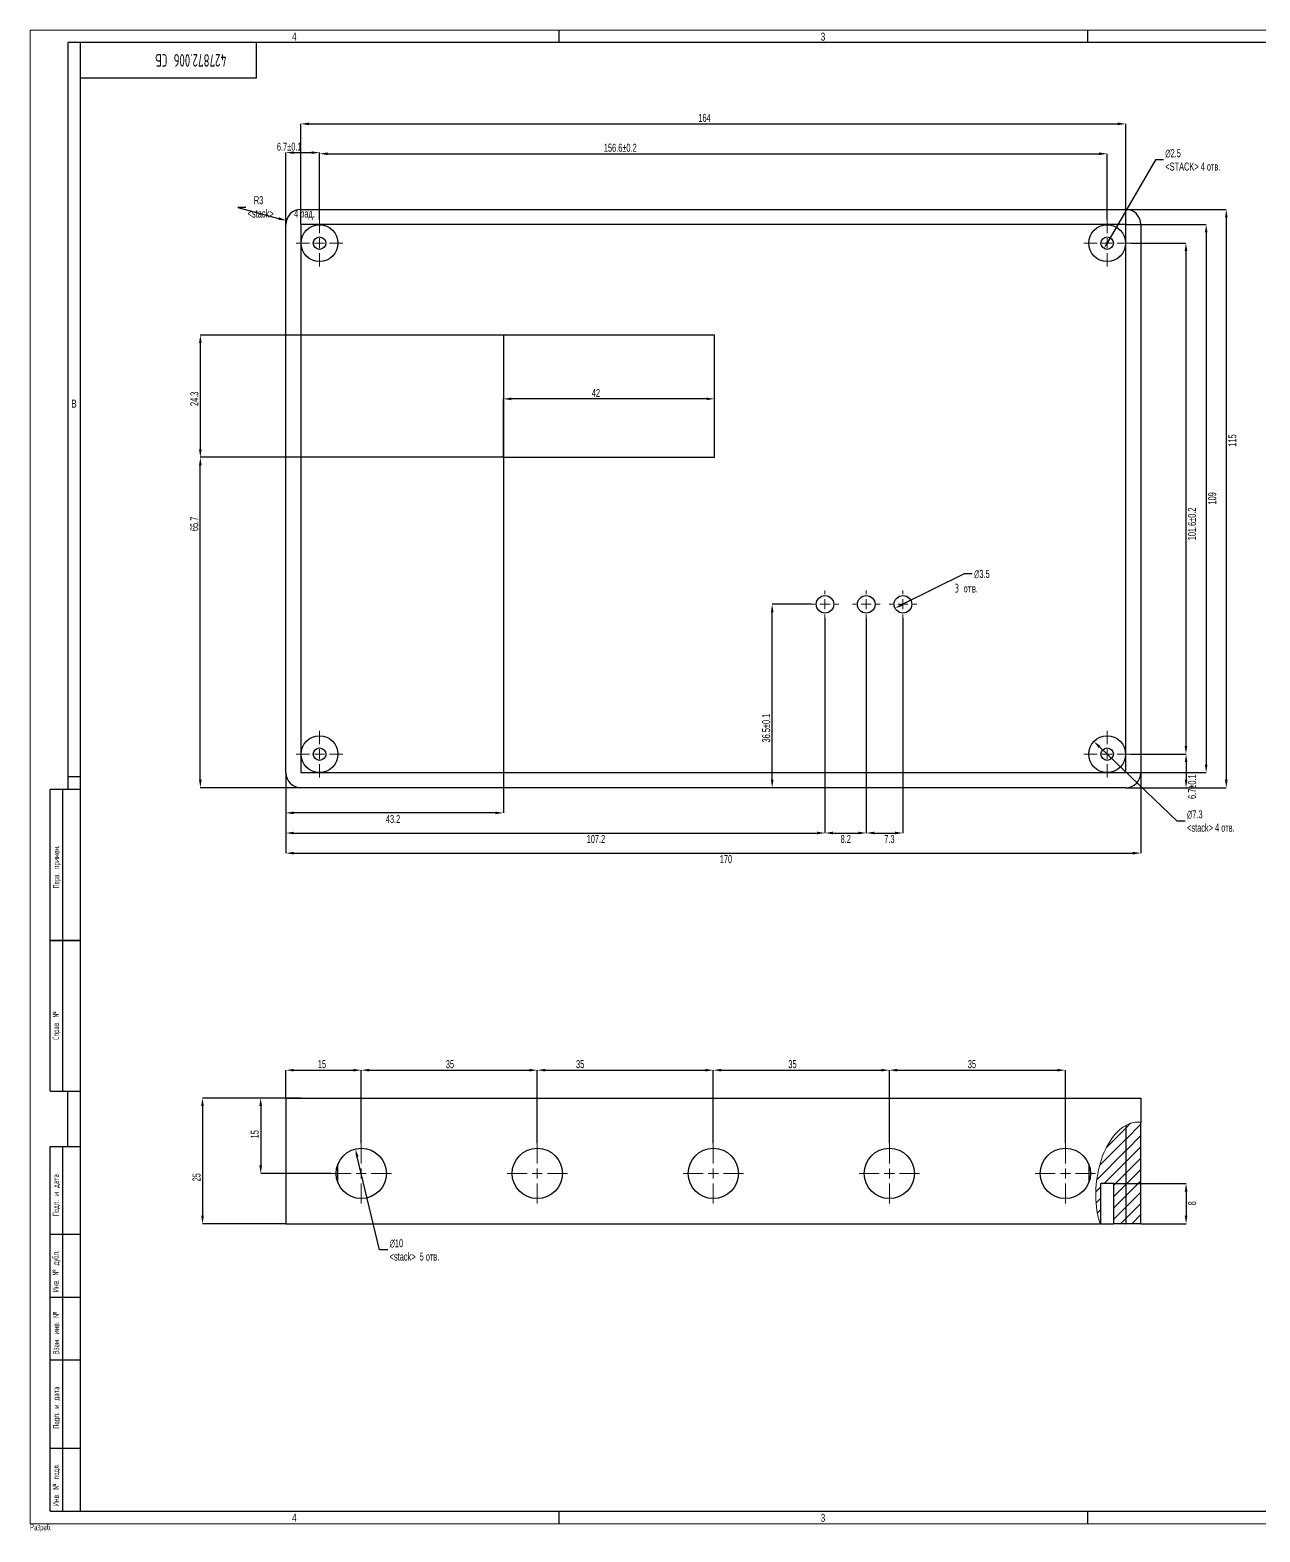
# Model space of a CAD drawing. Header units: millimetres. Extents: x -963 to 6553, y -1367 to 496.
# Drawn here: x -963 to -474, y -1280 to -683 of the extents above; entities that cross this region are included whole.
import ezdxf

# ---------------------------------------------------------------- set-up
doc = ezdxf.new("R2010")
doc.units = ezdxf.units.MM
doc.header["$LTSCALE"] = 0.5
doc.layers.get('0').update_dxf_attribs({"lineweight": 60})
doc.layers.add('ОСЕВЫЕ', color=7, linetype='Continuous')
doc.styles.add('SLDTEXTSTYLE0', font='TXT', dxfattribs={"width": 0.605})
doc.styles.add('SLDTEXTSTYLE1', font='TXT', dxfattribs={"width": 0.605, "bigfont": 'bigfont'})
doc.styles.add('SLDTEXTSTYLE4', font='TXT', dxfattribs={"width": 0.75})
doc.styles.add('SLDTEXTSTYLE5', font='TXT', dxfattribs={"width": 0.605, "bigfont": 'bigfont'})
doc.dimstyles.new('SLDDIMSTYLE0', dxfattribs={"dimtxt": 3.183268, "dimasz": 3.183268, "dimexe": 0, "dimexo": 0.0625, "dimgap": 0.795817, "dimtad": 2, "dimlfac": 0.5, "dimrnd": 1e-09, "dimzin": 12, "dimdsep": 46, "dimtxsty": 'SLDTEXTSTYLE0', "dimsah": 1, "dimcen": 0.09, "dimadec": 0, "dimazin": 3, "dimtfac": 1, "dimtdec": 3, "dimtofl": 0, "dimtmove": 0, "dimatfit": 3, "dimfxl": 1, "dimfrac": 2, "dimtolj": 1, "dimtzin": 12, "dimarcsym": 0})
doc.dimstyles.new('SLDDIMSTYLE1', dxfattribs={"dimtxt": 3.183268, "dimasz": 3.183268, "dimexe": 0, "dimexo": 0.0625, "dimgap": 0.795817, "dimtad": 0, "dimtih": 1, "dimtoh": 1, "dimlfac": 0.5, "dimrnd": 1e-09, "dimzin": 12, "dimdsep": 46, "dimtxsty": 'SLDTEXTSTYLE0', "dimsah": 1, "dimcen": 0, "dimadec": 0, "dimazin": 3, "dimtfac": 1, "dimtdec": 3, "dimtmove": 0, "dimatfit": 3, "dimfxl": 1, "dimfrac": 2, "dimtolj": 1, "dimtzin": 12, "dimarcsym": 0})
doc.dimstyles.new('SLDDIMSTYLE2', dxfattribs={"dimtxt": 3.183268, "dimasz": 3.183268, "dimexe": 0, "dimexo": 0.0625, "dimgap": 0.795817, "dimtad": 2, "dimlfac": 0.5, "dimrnd": 1e-09, "dimzin": 12, "dimdsep": 46, "dimtxsty": 'SLDTEXTSTYLE0', "dimsah": 1, "dimcen": 0.09, "dimadec": 0, "dimazin": 3, "dimtol": 1, "dimtp": 0.2, "dimtm": 0.2, "dimtfac": 1, "dimtdec": 1, "dimtofl": 0, "dimtmove": 0, "dimatfit": 3, "dimfxl": 1, "dimfrac": 2, "dimtolj": 1, "dimarcsym": 0})
doc.dimstyles.new('SLDDIMSTYLE3', dxfattribs={"dimtxt": 3.183268, "dimasz": 3.183268, "dimexe": 0, "dimexo": 0.0625, "dimgap": 0.795817, "dimtad": 2, "dimdec": 1, "dimlfac": 0.5, "dimrnd": 1e-09, "dimzin": 12, "dimdsep": 46, "dimtxsty": 'SLDTEXTSTYLE0', "dimsah": 1, "dimcen": 0.09, "dimadec": 0, "dimazin": 3, "dimtfac": 1, "dimtdec": 3, "dimtofl": 0, "dimtmove": 0, "dimatfit": 3, "dimfxl": 1, "dimfrac": 2, "dimtolj": 1, "dimtzin": 12, "dimarcsym": 0})
doc.dimstyles.new('SLDDIMSTYLE4', dxfattribs={"dimtxt": 3.183268, "dimasz": 3.183268, "dimexe": 0, "dimexo": 0.0625, "dimgap": 0.795817, "dimtad": 2, "dimdec": 1, "dimlfac": 0.5, "dimrnd": 1e-09, "dimzin": 12, "dimdsep": 46, "dimtxsty": 'SLDTEXTSTYLE0', "dimsah": 1, "dimcen": 0.09, "dimadec": 0, "dimazin": 3, "dimtfac": 1, "dimtdec": 3, "dimtmove": 0, "dimatfit": 0, "dimfxl": 1, "dimfrac": 2, "dimtolj": 1, "dimtzin": 12, "dimarcsym": 0})
doc.dimstyles.new('SLDDIMSTYLE5', dxfattribs={"dimtxt": 3.183268, "dimasz": 3.183268, "dimexe": 0, "dimexo": 0.0625, "dimgap": 0.795817, "dimtad": 2, "dimdec": 1, "dimlfac": 0.5, "dimrnd": 1e-09, "dimzin": 12, "dimdsep": 46, "dimtxsty": 'SLDTEXTSTYLE0', "dimsah": 1, "dimcen": 0.09, "dimadec": 0, "dimazin": 3, "dimtol": 1, "dimtp": 0.1, "dimtm": 0.1, "dimtfac": 1, "dimtdec": 3, "dimtofl": 0, "dimtmove": 0, "dimatfit": 3, "dimfxl": 1, "dimfrac": 2, "dimtolj": 1, "dimarcsym": 0})
doc.dimstyles.new('SLDDIMSTYLE6', dxfattribs={"dimtxt": 3.183268, "dimasz": 3.183268, "dimexe": 0, "dimexo": 0.0625, "dimgap": 0.795817, "dimtad": 2, "dimdec": 1, "dimlfac": 0.5, "dimrnd": 1e-09, "dimzin": 12, "dimdsep": 46, "dimtxsty": 'SLDTEXTSTYLE0', "dimsah": 1, "dimcen": 0.09, "dimadec": 0, "dimazin": 3, "dimtol": 1, "dimtp": 0.2, "dimtm": 0.2, "dimtfac": 1, "dimtdec": 1, "dimtofl": 0, "dimtmove": 0, "dimatfit": 3, "dimfxl": 1, "dimfrac": 2, "dimtolj": 1, "dimarcsym": 0})
doc.dimstyles.new('SLDDIMSTYLE7', dxfattribs={"dimtxt": 3.183268, "dimasz": 3.183268, "dimexe": 0, "dimexo": 0.0625, "dimgap": 0.795817, "dimtad": 0, "dimtih": 1, "dimtoh": 1, "dimlfac": 0.5, "dimrnd": 1e-09, "dimzin": 12, "dimdsep": 46, "dimtxsty": 'SLDTEXTSTYLE0', "dimsah": 1, "dimcen": 0, "dimadec": 0, "dimazin": 3, "dimtfac": 1, "dimtdec": 3, "dimtofl": 0, "dimtmove": 0, "dimatfit": 3, "dimfxl": 1, "dimfrac": 2, "dimtolj": 1, "dimtzin": 12, "dimarcsym": 0})
doc.dimstyles.new('SLDDIMSTYLE8', dxfattribs={"dimtxt": 3.183268, "dimasz": 3.183268, "dimexe": 0, "dimexo": 0.0625, "dimgap": 0.795817, "dimtad": 2, "dimdec": 1, "dimlfac": 0.5, "dimrnd": 1e-09, "dimzin": 12, "dimdsep": 46, "dimtxsty": 'SLDTEXTSTYLE0', "dimsah": 1, "dimcen": 0.09, "dimadec": 0, "dimazin": 3, "dimtol": 1, "dimtp": 0.1, "dimtm": 0.1, "dimtfac": 1, "dimtdec": 3, "dimtmove": 0, "dimatfit": 0, "dimfxl": 1, "dimfrac": 2, "dimtolj": 1, "dimarcsym": 0})
pattern_1 = [(45, (-962.8804, -1277.111), (-2.245064, 2.245064), [])]

# ---------------------------------------------------------------- blocks, each defined once
blk = doc.blocks.new('*D253')
at = {"color": 0, "linetype": 'Continuous', "lineweight": -2, "transparency": 16777216}
for p, q in [((-861.22, -1107.8), (-894.29, -1107.8)), ((-894.29, -1110.99), (-894.29, -1154.62)), ((-861.22, -1157.8), (-894.29, -1157.8))]:
    blk.add_line(p, q, dxfattribs=at)
at = {"color": 0, "linetype": 'Continuous', "transparency": 16777216}
for points in [[(-894.82, -1110.99), (-893.76, -1110.99), (-894.29, -1107.8)], [(-894.82, -1154.62), (-893.76, -1154.62), (-894.29, -1157.8)]]:
    blk.add_solid(points, dxfattribs=at)
at = {"color": 0, "linetype": 'Continuous', "lineweight": 18, "transparency": 16777216, "insert": (-898.27, -1139.34), "char_height": 3.183, "attachment_point": 2, "rotation": 90, "style": 'SLDTEXTSTYLE0'}
blk.add_mtext('\\A1;25', dxfattribs=at)
blk = doc.blocks.new('*D254')
at = {"color": 0, "linetype": 'Continuous', "lineweight": -2, "transparency": 16777216}
for p, q in [((-861.16, -1107.74), (-861.16, -1096.73)), ((-857.98, -1096.73), (-834.34, -1096.73)), ((-831.16, -1125.74), (-831.16, -1096.73))]:
    blk.add_line(p, q, dxfattribs=at)
at = {"color": 0, "linetype": 'Continuous', "transparency": 16777216}
for points in [[(-857.98, -1096.2), (-857.98, -1097.26), (-861.16, -1096.73)], [(-834.34, -1096.2), (-834.34, -1097.26), (-831.16, -1096.73)]]:
    blk.add_solid(points, dxfattribs=at)
at = {"color": 0, "linetype": 'Continuous', "lineweight": 18, "transparency": 16777216, "insert": (-846.8, -1092.75), "char_height": 3.183, "attachment_point": 2, "style": 'SLDTEXTSTYLE0'}
blk.add_mtext('\\A1;15', dxfattribs=at)
blk = doc.blocks.new('*D255')
at = {"color": 0, "linetype": 'Continuous', "lineweight": -2, "transparency": 16777216}
for p, q in [((-831.16, -1125.74), (-831.16, -1096.73)), ((-827.98, -1096.73), (-764.34, -1096.73)), ((-761.16, -1125.74), (-761.16, -1096.73))]:
    blk.add_line(p, q, dxfattribs=at)
at = {"color": 0, "linetype": 'Continuous', "transparency": 16777216}
for points in [[(-827.98, -1096.2), (-827.98, -1097.26), (-831.16, -1096.73)], [(-764.34, -1096.2), (-764.34, -1097.26), (-761.16, -1096.73)]]:
    blk.add_solid(points, dxfattribs=at)
at = {"color": 0, "linetype": 'Continuous', "lineweight": 18, "transparency": 16777216, "insert": (-795.89, -1092.75), "char_height": 3.183, "attachment_point": 2, "style": 'SLDTEXTSTYLE0'}
blk.add_mtext('\\A1;35', dxfattribs=at)
blk = doc.blocks.new('*D256')
at = {"color": 0, "linetype": 'Continuous', "lineweight": -2, "transparency": 16777216}
for p, q in [((-761.16, -1125.74), (-761.16, -1096.73)), ((-757.98, -1096.73), (-694.34, -1096.73)), ((-691.16, -1125.74), (-691.16, -1096.73))]:
    blk.add_line(p, q, dxfattribs=at)
at = {"color": 0, "linetype": 'Continuous', "transparency": 16777216}
for points in [[(-757.98, -1096.2), (-757.98, -1097.26), (-761.16, -1096.73)], [(-694.34, -1096.2), (-694.34, -1097.26), (-691.16, -1096.73)]]:
    blk.add_solid(points, dxfattribs=at)
at = {"color": 0, "linetype": 'Continuous', "lineweight": 18, "transparency": 16777216, "insert": (-744.11, -1092.75), "char_height": 3.183, "attachment_point": 2, "style": 'SLDTEXTSTYLE0'}
blk.add_mtext('\\A1;35', dxfattribs=at)
blk = doc.blocks.new('*D257')
at = {"color": 0, "linetype": 'Continuous', "lineweight": -2, "transparency": 16777216}
for p, q in [((-691.16, -1125.74), (-691.16, -1096.73)), ((-687.98, -1096.73), (-624.34, -1096.73)), ((-621.16, -1125.74), (-621.16, -1096.73))]:
    blk.add_line(p, q, dxfattribs=at)
at = {"color": 0, "linetype": 'Continuous', "transparency": 16777216}
for points in [[(-687.98, -1096.2), (-687.98, -1097.26), (-691.16, -1096.73)], [(-624.34, -1096.2), (-624.34, -1097.26), (-621.16, -1096.73)]]:
    blk.add_solid(points, dxfattribs=at)
at = {"color": 0, "linetype": 'Continuous', "lineweight": 18, "transparency": 16777216, "insert": (-659.67, -1092.75), "char_height": 3.183, "attachment_point": 2, "style": 'SLDTEXTSTYLE0'}
blk.add_mtext('\\A1;35', dxfattribs=at)
blk = doc.blocks.new('*D258')
at = {"color": 0, "linetype": 'Continuous', "lineweight": -2, "transparency": 16777216}
for p, q in [((-621.16, -1125.74), (-621.16, -1096.73)), ((-617.98, -1096.73), (-554.34, -1096.73)), ((-551.16, -1125.74), (-551.16, -1096.73))]:
    blk.add_line(p, q, dxfattribs=at)
at = {"color": 0, "linetype": 'Continuous', "transparency": 16777216}
for points in [[(-617.98, -1096.2), (-617.98, -1097.26), (-621.16, -1096.73)], [(-554.34, -1096.2), (-554.34, -1097.26), (-551.16, -1096.73)]]:
    blk.add_solid(points, dxfattribs=at)
at = {"color": 0, "linetype": 'Continuous', "lineweight": 18, "transparency": 16777216, "insert": (-588.3, -1092.75), "char_height": 3.183, "attachment_point": 2, "style": 'SLDTEXTSTYLE0'}
blk.add_mtext('\\A1;35', dxfattribs=at)
blk = doc.blocks.new('*D259')
at = {"color": 0, "linetype": 'Continuous', "lineweight": -2, "transparency": 16777216}
for p, q in [((-855.22, -1107.8), (-871.16, -1107.8)), ((-871.16, -1110.99), (-871.16, -1134.62)), ((-843.22, -1137.8), (-871.16, -1137.8))]:
    blk.add_line(p, q, dxfattribs=at)
at = {"color": 0, "linetype": 'Continuous', "transparency": 16777216}
for points in [[(-871.69, -1110.99), (-870.63, -1110.99), (-871.16, -1107.8)], [(-871.69, -1134.62), (-870.63, -1134.62), (-871.16, -1137.8)]]:
    blk.add_solid(points, dxfattribs=at)
at = {"color": 0, "linetype": 'Continuous', "lineweight": 18, "transparency": 16777216, "insert": (-875.14, -1122.22), "char_height": 3.183, "attachment_point": 2, "rotation": 90, "style": 'SLDTEXTSTYLE0'}
blk.add_mtext('\\A1;15', dxfattribs=at)
blk = doc.blocks.new('*D260')
at = {"color": 0, "linetype": 'Continuous', "lineweight": -2, "transparency": 16777216}
for p, q in [((-531.99, -1141.8), (-503.16, -1141.8)), ((-503.16, -1144.99), (-503.16, -1154.62)), ((-521.1, -1157.8), (-503.16, -1157.8))]:
    blk.add_line(p, q, dxfattribs=at)
at = {"color": 0, "linetype": 'Continuous', "transparency": 16777216}
for points in [[(-503.69, -1144.99), (-502.63, -1144.99), (-503.16, -1141.8)], [(-503.69, -1154.62), (-502.63, -1154.62), (-503.16, -1157.8)]]:
    blk.add_solid(points, dxfattribs=at)
at = {"color": 0, "linetype": 'Continuous', "lineweight": 18, "transparency": 16777216, "insert": (-502.36, -1149.69), "char_height": 3.183, "attachment_point": 2, "rotation": 90, "style": 'SLDTEXTSTYLE0'}
blk.add_mtext('\\A1;8', dxfattribs=at)
blk = doc.blocks.new('*D261')
at = {"color": 0, "linetype": 'Continuous', "lineweight": -2, "transparency": 16777216}
for p, q in [((-823.85, -1168.2), (-832.75, -1131.18)), ((-820.66, -1168.2), (-823.85, -1168.2))]:
    blk.add_line(p, q, dxfattribs=at)
at = {"color": 0, "linetype": 'Continuous', "transparency": 16777216}
blk.add_solid([(-832.24, -1131.05), (-833.27, -1131.3), (-833.5, -1128.08)], dxfattribs=at)
at = {"color": 0, "linetype": 'Continuous', "lineweight": 18, "transparency": 16777216, "insert": (-819.87, -1163.96), "char_height": 3.1833, "attachment_point": 1, "style": 'SLDTEXTSTYLE0'}
blk.add_mtext('\\A1;∅10\\P<stack>  5 отв.', dxfattribs=at)
blk = doc.blocks.new('SW_CENTERMARKSYMBOL_0')
at = {"color": 0, "linetype": 'Continuous', "lineweight": 0}
for p, q in [((0, 4), (0, 12)), ((-4, 0), (-12, 0)), ((0, 0), (-2, 0)), ((0, 0), (0, 2)), ((0, 0), (0, -2)), ((0, 0), (2, 0)), ((4, 0), (12, 0)), ((0, -4), (0, -12))]:
    blk.add_line(p, q, dxfattribs=at)
blk = doc.blocks.new('SW_CENTERMARKSYMBOL_1')
at = {"color": 0, "linetype": 'Continuous', "lineweight": 0}
for p, q in [((0, 4), (0, 12)), ((-4, 0), (-12, 0)), ((0, 0), (-2, 0)), ((0, 0), (0, 2)), ((0, 0), (0, -2)), ((0, 0), (2, 0)), ((4, 0), (12, 0)), ((0, -4), (0, -12))]:
    blk.add_line(p, q, dxfattribs=at)
blk = doc.blocks.new('SW_CENTERMARKSYMBOL_2')
at = {"color": 0, "linetype": 'Continuous', "lineweight": 0}
for p, q in [((0, 4), (0, 12)), ((-4, 0), (-12, 0)), ((0, 0), (-2, 0)), ((0, 0), (0, 2)), ((0, 0), (0, -2)), ((0, 0), (2, 0)), ((4, 0), (12, 0)), ((0, -4), (0, -12))]:
    blk.add_line(p, q, dxfattribs=at)
blk = doc.blocks.new('SW_CENTERMARKSYMBOL_3')
at = {"color": 0, "linetype": 'Continuous', "lineweight": 0}
for p, q in [((0, 4), (0, 12)), ((-4, 0), (-12, 0)), ((0, 0), (-2, 0)), ((0, 0), (0, 2)), ((0, 0), (0, -2)), ((0, 0), (2, 0)), ((4, 0), (12, 0)), ((0, -4), (0, -12))]:
    blk.add_line(p, q, dxfattribs=at)
blk = doc.blocks.new('SW_CENTERMARKSYMBOL_4')
at = {"color": 0, "linetype": 'Continuous', "lineweight": 0}
for p, q in [((0, 4), (0, 12)), ((-4, 0), (-12, 0)), ((0, 0), (-2, 0)), ((0, 0), (0, 2)), ((0, 0), (0, -2)), ((0, 0), (2, 0)), ((4, 0), (12, 0)), ((0, -4), (0, -12))]:
    blk.add_line(p, q, dxfattribs=at)
blk = doc.blocks.new('*D262')
at = {"color": 0, "linetype": 'Continuous', "lineweight": -2, "transparency": 16777216}
for p, q in [((-527.1, -754.42), (-487.16, -754.42)), ((-487.16, -757.61), (-487.16, -981.24)), ((-527.1, -984.42), (-487.16, -984.42))]:
    blk.add_line(p, q, dxfattribs=at)
at = {"color": 0, "linetype": 'Continuous', "transparency": 16777216}
for points in [[(-487.69, -757.61), (-486.63, -757.61), (-487.16, -754.42)], [(-487.69, -981.24), (-486.63, -981.24), (-487.16, -984.42)]]:
    blk.add_solid(points, dxfattribs=at)
at = {"color": 0, "linetype": 'Continuous', "lineweight": 18, "transparency": 16777216, "insert": (-486.36, -846.37), "char_height": 3.183, "attachment_point": 2, "rotation": 90, "style": 'SLDTEXTSTYLE0'}
blk.add_mtext('\\A1;115', dxfattribs=at)
blk = doc.blocks.new('*D263')
at = {"color": 0, "linetype": 'Continuous', "lineweight": -2, "transparency": 16777216}
for p, q in [((-527.1, -760.42), (-495.16, -760.42)), ((-495.16, -763.61), (-495.16, -975.24)), ((-527.1, -978.42), (-495.16, -978.42))]:
    blk.add_line(p, q, dxfattribs=at)
at = {"color": 0, "linetype": 'Continuous', "transparency": 16777216}
for points in [[(-495.69, -763.61), (-494.63, -763.61), (-495.16, -760.42)], [(-495.69, -975.24), (-494.63, -975.24), (-495.16, -978.42)]]:
    blk.add_solid(points, dxfattribs=at)
at = {"color": 0, "linetype": 'Continuous', "lineweight": 18, "transparency": 16777216, "insert": (-494.36, -869.36), "char_height": 3.183, "attachment_point": 2, "rotation": 90, "style": 'SLDTEXTSTYLE0'}
blk.add_mtext('\\A1;109', dxfattribs=at)
blk = doc.blocks.new('*D264')
at = {"color": 0, "linetype": 'Continuous', "lineweight": -2, "transparency": 16777216}
for p, q in [((-525.19, -767.86), (-503.21, -767.86)), ((-503.21, -771.04), (-503.21, -967.88)), ((-525.19, -971.06), (-503.21, -971.06))]:
    blk.add_line(p, q, dxfattribs=at)
at = {"color": 0, "linetype": 'Continuous', "transparency": 16777216}
for points in [[(-503.74, -771.04), (-502.68, -771.04), (-503.21, -767.86)], [(-503.74, -967.88), (-502.68, -967.88), (-503.21, -971.06)]]:
    blk.add_solid(points, dxfattribs=at)
at = {"color": 0, "linetype": 'Continuous', "lineweight": 18, "transparency": 16777216, "insert": (-502.42, -879.51), "char_height": 3.1833, "attachment_point": 2, "rotation": 90, "style": 'SLDTEXTSTYLE0'}
blk.add_mtext('\\A1;101.6±0.2', dxfattribs=at)
blk = doc.blocks.new('*D265')
at = {"color": 0, "linetype": 'Continuous', "lineweight": -2, "transparency": 16777216}
for p, q in [((-861.16, -978.49), (-861.16, -1010.42)), ((-521.16, -978.49), (-521.16, -1010.42)), ((-857.98, -1010.42), (-524.34, -1010.42))]:
    blk.add_line(p, q, dxfattribs=at)
at = {"color": 0, "linetype": 'Continuous', "transparency": 16777216}
for points in [[(-857.98, -1009.89), (-857.98, -1010.95), (-861.16, -1010.42)], [(-524.34, -1009.89), (-524.34, -1010.95), (-521.16, -1010.42)]]:
    blk.add_solid(points, dxfattribs=at)
at = {"color": 0, "linetype": 'Continuous', "lineweight": 18, "transparency": 16777216, "insert": (-686.14, -1011.22), "char_height": 3.183, "attachment_point": 2, "style": 'SLDTEXTSTYLE0'}
blk.add_mtext('\\A1;170', dxfattribs=at)
blk = doc.blocks.new('*D266')
at = {"color": 0, "linetype": 'Continuous', "lineweight": -2, "transparency": 16777216}
for p, q in [((-646.75, -917.04), (-646.75, -1002.42)), ((-861.16, -978.49), (-861.16, -1002.42)), ((-857.98, -1002.42), (-649.93, -1002.42))]:
    blk.add_line(p, q, dxfattribs=at)
at = {"color": 0, "linetype": 'Continuous', "transparency": 16777216}
for points in [[(-857.98, -1001.89), (-857.98, -1002.95), (-861.16, -1002.42)], [(-649.93, -1001.89), (-649.93, -1002.95), (-646.75, -1002.42)]]:
    blk.add_solid(points, dxfattribs=at)
at = {"color": 0, "linetype": 'Continuous', "lineweight": 18, "transparency": 16777216, "insert": (-737.85, -1003.22), "char_height": 3.183, "attachment_point": 2, "style": 'SLDTEXTSTYLE0'}
blk.add_mtext('\\A1;107.2', dxfattribs=at)
blk = doc.blocks.new('*D267')
at = {"color": 0, "linetype": 'Continuous', "lineweight": -2, "transparency": 16777216}
for p, q in [((-646.75, -917.04), (-646.75, -1002.42)), ((-630.35, -917.04), (-630.35, -1002.42)), ((-643.57, -1002.42), (-633.53, -1002.42))]:
    blk.add_line(p, q, dxfattribs=at)
at = {"color": 0, "linetype": 'Continuous', "transparency": 16777216}
for points in [[(-643.57, -1001.89), (-643.57, -1002.95), (-646.75, -1002.42)], [(-633.53, -1001.89), (-633.53, -1002.95), (-630.35, -1002.42)]]:
    blk.add_solid(points, dxfattribs=at)
at = {"color": 0, "linetype": 'Continuous', "lineweight": 18, "transparency": 16777216, "insert": (-638.5, -1003.22), "char_height": 3.183, "attachment_point": 2, "style": 'SLDTEXTSTYLE0'}
blk.add_mtext('\\A1;8.2', dxfattribs=at)
blk = doc.blocks.new('*D268')
at = {"color": 0, "linetype": 'Continuous', "lineweight": -2, "transparency": 16777216}
for p, q in [((-630.35, -917.04), (-630.35, -1002.42)), ((-615.75, -917.04), (-615.75, -1002.42)), ((-627.17, -1002.42), (-618.93, -1002.42))]:
    blk.add_line(p, q, dxfattribs=at)
at = {"color": 0, "linetype": 'Continuous', "transparency": 16777216}
for points in [[(-627.17, -1001.89), (-627.17, -1002.95), (-630.35, -1002.42)], [(-618.93, -1001.89), (-618.93, -1002.95), (-615.75, -1002.42)]]:
    blk.add_solid(points, dxfattribs=at)
at = {"color": 0, "linetype": 'Continuous', "lineweight": 18, "transparency": 16777216, "insert": (-621.14, -1003.22), "char_height": 3.183, "attachment_point": 2, "style": 'SLDTEXTSTYLE0'}
blk.add_mtext('\\A1;7.3', dxfattribs=at)
blk = doc.blocks.new('*D269')
at = {"color": 0, "linetype": 'Continuous', "lineweight": -2, "transparency": 16777216}
for p, q in [((-652.31, -911.47), (-667.76, -911.47)), ((-667.76, -981.24), (-667.76, -914.66)), ((-527.22, -984.42), (-667.76, -984.42))]:
    blk.add_line(p, q, dxfattribs=at)
at = {"color": 0, "linetype": 'Continuous', "transparency": 16777216}
for points in [[(-668.29, -914.66), (-667.23, -914.66), (-667.76, -911.47)], [(-668.29, -981.24), (-667.23, -981.24), (-667.76, -984.42)]]:
    blk.add_solid(points, dxfattribs=at)
at = {"color": 0, "linetype": 'Continuous', "lineweight": 18, "transparency": 16777216, "insert": (-671.74, -960.71), "char_height": 3.1833, "attachment_point": 2, "rotation": 90, "style": 'SLDTEXTSTYLE0'}
blk.add_mtext('\\A1;36.5±0.1', dxfattribs=at)
blk = doc.blocks.new('*D270')
at = {"color": 0, "linetype": 'Continuous', "lineweight": -2, "transparency": 16777216}
for p, q in [((-774.66, -852.96), (-774.66, -829.78)), ((-693.84, -829.78), (-771.48, -829.78)), ((-690.66, -852.96), (-690.66, -829.78))]:
    blk.add_line(p, q, dxfattribs=at)
at = {"color": 0, "linetype": 'Continuous', "transparency": 16777216}
for points in [[(-771.48, -829.25), (-771.48, -830.31), (-774.66, -829.78)], [(-693.84, -829.25), (-693.84, -830.31), (-690.66, -829.78)]]:
    blk.add_solid(points, dxfattribs=at)
at = {"color": 0, "linetype": 'Continuous', "lineweight": 18, "transparency": 16777216, "insert": (-737.85, -825.8), "char_height": 3.183, "attachment_point": 2, "style": 'SLDTEXTSTYLE0'}
blk.add_mtext('\\A1;42', dxfattribs=at)
blk = doc.blocks.new('*D271')
at = {"color": 0, "linetype": 'Continuous', "lineweight": -2, "transparency": 16777216}
for p, q in [((-774.72, -804.42), (-895.16, -804.42)), ((-895.16, -807.61), (-895.16, -849.84)), ((-774.72, -853.02), (-895.16, -853.02))]:
    blk.add_line(p, q, dxfattribs=at)
at = {"color": 0, "linetype": 'Continuous', "transparency": 16777216}
for points in [[(-895.69, -807.61), (-894.63, -807.61), (-895.16, -804.42)], [(-895.69, -849.84), (-894.63, -849.84), (-895.16, -853.02)]]:
    blk.add_solid(points, dxfattribs=at)
at = {"color": 0, "linetype": 'Continuous', "lineweight": 18, "transparency": 16777216, "insert": (-899.14, -829.78), "char_height": 3.183, "attachment_point": 2, "rotation": 90, "style": 'SLDTEXTSTYLE0'}
blk.add_mtext('\\A1;24.3', dxfattribs=at)
blk = doc.blocks.new('*D272')
at = {"color": 0, "linetype": 'Continuous', "lineweight": -2, "transparency": 16777216}
for p, q in [((-774.72, -853.02), (-895.16, -853.02)), ((-895.16, -981.24), (-895.16, -856.21)), ((-855.22, -984.42), (-895.16, -984.42))]:
    blk.add_line(p, q, dxfattribs=at)
at = {"color": 0, "linetype": 'Continuous', "transparency": 16777216}
for points in [[(-895.69, -856.21), (-894.63, -856.21), (-895.16, -853.02)], [(-895.69, -981.24), (-894.63, -981.24), (-895.16, -984.42)]]:
    blk.add_solid(points, dxfattribs=at)
at = {"color": 0, "linetype": 'Continuous', "lineweight": 18, "transparency": 16777216, "insert": (-899.14, -879.51), "char_height": 3.183, "attachment_point": 2, "rotation": 90, "style": 'SLDTEXTSTYLE0'}
blk.add_mtext('\\A1;65.7', dxfattribs=at)
blk = doc.blocks.new('*D273')
at = {"color": 0, "linetype": 'Continuous', "lineweight": -2, "transparency": 16777216}
for p, q in [((-855.16, -760.36), (-855.16, -720.42)), ((-851.98, -720.42), (-530.34, -720.42)), ((-527.16, -760.36), (-527.16, -720.42))]:
    blk.add_line(p, q, dxfattribs=at)
at = {"color": 0, "linetype": 'Continuous', "transparency": 16777216}
for points in [[(-851.98, -719.89), (-851.98, -720.95), (-855.16, -720.42)], [(-530.34, -719.89), (-530.34, -720.95), (-527.16, -720.42)]]:
    blk.add_solid(points, dxfattribs=at)
at = {"color": 0, "linetype": 'Continuous', "lineweight": 18, "transparency": 16777216, "insert": (-694.66, -716.44), "char_height": 3.183, "attachment_point": 2, "style": 'SLDTEXTSTYLE0'}
blk.add_mtext('\\A1;164', dxfattribs=at)
blk = doc.blocks.new('*D274')
at = {"color": 0, "linetype": 'Continuous', "lineweight": -2, "transparency": 16777216}
for p, q in [((-847.75, -758.5), (-847.75, -732.31)), ((-844.57, -732.31), (-537.73, -732.31)), ((-534.55, -758.5), (-534.55, -732.31))]:
    blk.add_line(p, q, dxfattribs=at)
at = {"color": 0, "linetype": 'Continuous', "transparency": 16777216}
for points in [[(-844.57, -731.78), (-844.57, -732.84), (-847.75, -732.31)], [(-537.73, -731.78), (-537.73, -732.84), (-534.55, -732.31)]]:
    blk.add_solid(points, dxfattribs=at)
at = {"color": 0, "linetype": 'Continuous', "lineweight": 18, "transparency": 16777216, "insert": (-728.17, -728.33), "char_height": 3.1833, "attachment_point": 2, "style": 'SLDTEXTSTYLE0'}
blk.add_mtext('\\A1;156.6±0.2', dxfattribs=at)
blk = doc.blocks.new('*D275')
at = {"color": 0, "linetype": 'Continuous', "lineweight": -2, "transparency": 16777216}
for p, q in [((-774.66, -853.09), (-774.66, -994.42)), ((-861.16, -978.49), (-861.16, -994.42)), ((-777.84, -994.42), (-857.98, -994.42))]:
    blk.add_line(p, q, dxfattribs=at)
at = {"color": 0, "linetype": 'Continuous', "transparency": 16777216}
for points in [[(-857.98, -993.89), (-857.98, -994.95), (-861.16, -994.42)], [(-777.84, -993.89), (-777.84, -994.95), (-774.66, -994.42)]]:
    blk.add_solid(points, dxfattribs=at)
at = {"color": 0, "linetype": 'Continuous', "lineweight": 18, "transparency": 16777216, "insert": (-818.52, -995.22), "char_height": 3.183, "attachment_point": 2, "style": 'SLDTEXTSTYLE0'}
blk.add_mtext('\\A1;43.2', dxfattribs=at)
blk = doc.blocks.new('*D276')
at = {"color": 0, "linetype": 'Continuous', "lineweight": -2, "transparency": 16777216}
for p, q in [((-591.41, -899.38), (-616.03, -911.61)), ((-588.23, -899.38), (-591.41, -899.38))]:
    blk.add_line(p, q, dxfattribs=at)
at = {"color": 0, "linetype": 'Continuous', "transparency": 16777216}
blk.add_solid([(-616.27, -911.14), (-615.8, -912.09), (-618.88, -913.03)], dxfattribs=at)
at = {"color": 0, "linetype": 'Continuous', "lineweight": 18, "transparency": 16777216, "insert": (-587.43, -897.78), "char_height": 3.183, "attachment_point": 1, "style": 'SLDTEXTSTYLE0'}
blk.add_mtext('\\A1;∅3.5', dxfattribs=at)
blk = doc.blocks.new('*D277')
at = {"color": 0, "linetype": 'Continuous', "lineweight": -2, "transparency": 16777216}
for p, q in [((-506.74, -997.65), (-537.52, -968.22)), ((-503.56, -997.65), (-506.74, -997.65))]:
    blk.add_line(p, q, dxfattribs=at)
at = {"color": 0, "linetype": 'Continuous', "transparency": 16777216}
blk.add_solid([(-537.16, -967.83), (-537.89, -968.6), (-539.82, -966.02)], dxfattribs=at)
at = {"color": 0, "linetype": 'Continuous', "lineweight": 18, "transparency": 16777216, "insert": (-502.76, -993.41), "char_height": 3.1833, "attachment_point": 1, "style": 'SLDTEXTSTYLE0'}
blk.add_mtext('\\A1;∅7.3\\P<stack> 4 отв.', dxfattribs=at)
blk = doc.blocks.new('*D278')
at = {"color": 0, "linetype": 'Continuous', "lineweight": -2, "transparency": 16777216}
for p, q in [((-515.38, -734.75), (-534.21, -767.27)), ((-512.19, -734.75), (-515.38, -734.75))]:
    blk.add_line(p, q, dxfattribs=at)
at = {"color": 0, "linetype": 'Continuous', "transparency": 16777216}
blk.add_solid([(-534.67, -767), (-533.75, -767.54), (-535.8, -770.03)], dxfattribs=at)
at = {"color": 0, "linetype": 'Continuous', "lineweight": 18, "transparency": 16777216, "insert": (-511.4, -730.5), "char_height": 3.1833, "attachment_point": 1, "style": 'SLDTEXTSTYLE0'}
blk.add_mtext('\\A1;∅2.5\\P<STACK> 4 отв.', dxfattribs=at)
blk = doc.blocks.new('*D279')
at = {"color": 0, "linetype": 'Continuous', "lineweight": -2, "transparency": 16777216}
for p, q in [((-877.12, -753.68), (-880.31, -753.68)), ((-880.31, -753.68), (-864.03, -758.05))]:
    blk.add_line(p, q, dxfattribs=at)
at = {"color": 0, "linetype": 'Continuous', "transparency": 16777216}
blk.add_solid([(-863.89, -757.53), (-864.17, -758.56), (-860.95, -758.87)], dxfattribs=at)
at = {"color": 0, "linetype": 'Continuous', "lineweight": 18, "transparency": 16777216, "insert": (-876.33, -749.18), "char_height": 3.1833, "attachment_point": 1, "style": 'SLDTEXTSTYLE0'}
blk.add_mtext('\\A1;   R3  \\P<stack>          4 рад.', dxfattribs=at)
blk = doc.blocks.new('*D280')
at = {"color": 0, "linetype": 'Continuous', "lineweight": -2, "transparency": 16777216}
for p, q in [((-525.19, -971.06), (-503.16, -971.06)), ((-503.16, -974.24), (-503.16, -981.24)), ((-527.1, -984.42), (-503.16, -984.42))]:
    blk.add_line(p, q, dxfattribs=at)
at = {"color": 0, "linetype": 'Continuous', "transparency": 16777216}
for points in [[(-503.69, -974.24), (-502.63, -974.24), (-503.16, -971.06)], [(-503.69, -981.24), (-502.63, -981.24), (-503.16, -984.42)]]:
    blk.add_solid(points, dxfattribs=at)
at = {"color": 0, "linetype": 'Continuous', "lineweight": 18, "transparency": 16777216, "insert": (-502.36, -983.99), "char_height": 3.1833, "attachment_point": 2, "rotation": 90, "style": 'SLDTEXTSTYLE0'}
blk.add_mtext('\\A1;6.7±0.1', dxfattribs=at)
blk = doc.blocks.new('*D281')
at = {"color": 0, "linetype": 'Continuous', "lineweight": -2, "transparency": 16777216}
for p, q in [((-861.16, -760.36), (-861.16, -731.87)), ((-857.98, -731.87), (-850.93, -731.87)), ((-847.75, -758.5), (-847.75, -731.87))]:
    blk.add_line(p, q, dxfattribs=at)
at = {"color": 0, "linetype": 'Continuous', "transparency": 16777216}
for points in [[(-857.98, -731.34), (-857.98, -732.4), (-861.16, -731.87)], [(-850.93, -731.34), (-850.93, -732.4), (-847.75, -731.87)]]:
    blk.add_solid(points, dxfattribs=at)
at = {"color": 0, "linetype": 'Continuous', "lineweight": 18, "transparency": 16777216, "insert": (-859.82, -727.89), "char_height": 3.1833, "attachment_point": 2, "style": 'SLDTEXTSTYLE0'}
blk.add_mtext('\\A1;6.7±0.1', dxfattribs=at)
blk = doc.blocks.new('SW_CENTERMARKSYMBOL_5')
at = {"color": 0, "linetype": 'Continuous', "lineweight": 0}
for p, q in [((0, 4), (0, 9.3)), ((-4, 0), (-9.3, 0)), ((0, 0), (-2, 0)), ((0, 0), (0, 2)), ((0, 0), (0, -2)), ((0, 0), (2, 0)), ((4, 0), (9.3, 0)), ((0, -4), (0, -9.3))]:
    blk.add_line(p, q, dxfattribs=at)
blk = doc.blocks.new('SW_CENTERMARKSYMBOL_6')
at = {"color": 0, "linetype": 'Continuous', "lineweight": 0}
for p, q in [((0, 4), (0, 9.3)), ((-4, 0), (-9.3, 0)), ((0, 0), (-2, 0)), ((0, 0), (0, 2)), ((0, 0), (0, -2)), ((0, 0), (2, 0)), ((4, 0), (9.3, 0)), ((0, -4), (0, -9.3))]:
    blk.add_line(p, q, dxfattribs=at)
blk = doc.blocks.new('SW_CENTERMARKSYMBOL_7')
at = {"color": 0, "linetype": 'Continuous', "lineweight": 0}
for p, q in [((-4, 0), (-5.5, 0)), ((0, 0), (-2, 0)), ((0, 4), (0, 5.5)), ((0, 0), (0, 2)), ((0, 0), (0, -2)), ((0, 0), (2, 0)), ((4, 0), (5.5, 0)), ((0, -4), (0, -5.5))]:
    blk.add_line(p, q, dxfattribs=at)
blk = doc.blocks.new('SW_CENTERMARKSYMBOL_8')
at = {"color": 0, "linetype": 'Continuous', "lineweight": 0}
for p, q in [((-4, 0), (-5.5, 0)), ((0, 0), (-2, 0)), ((0, 4), (0, 5.5)), ((0, 0), (0, 2)), ((0, 0), (0, -2)), ((0, 0), (2, 0)), ((4, 0), (5.5, 0)), ((0, -4), (0, -5.5))]:
    blk.add_line(p, q, dxfattribs=at)
blk = doc.blocks.new('SW_CENTERMARKSYMBOL_9')
at = {"color": 0, "linetype": 'Continuous', "lineweight": 0}
for p, q in [((-4, 0), (-5.5, 0)), ((0, 0), (-2, 0)), ((0, 4), (0, 5.5)), ((0, 0), (0, 2)), ((0, 0), (0, -2)), ((0, 0), (2, 0)), ((4, 0), (5.5, 0)), ((0, -4), (0, -5.5))]:
    blk.add_line(p, q, dxfattribs=at)
blk = doc.blocks.new('SW_CENTERMARKSYMBOL_10')
at = {"color": 0, "linetype": 'Continuous', "lineweight": 0}
for p, q in [((0, 4), (0, 9.3)), ((-4, 0), (-9.3, 0)), ((0, 0), (-2, 0)), ((0, 0), (0, 2)), ((0, 0), (0, -2)), ((0, 0), (2, 0)), ((4, 0), (9.3, 0)), ((0, -4), (0, -9.3))]:
    blk.add_line(p, q, dxfattribs=at)
blk = doc.blocks.new('SW_CENTERMARKSYMBOL_11')
at = {"color": 0, "linetype": 'Continuous', "lineweight": 0}
for p, q in [((0, 4), (0, 9.3)), ((-4, 0), (-9.3, 0)), ((0, 0), (-2, 0)), ((0, 0), (0, 2)), ((0, 0), (0, -2)), ((0, 0), (2, 0)), ((4, 0), (9.3, 0)), ((0, -4), (0, -9.3))]:
    blk.add_line(p, q, dxfattribs=at)

msp = doc.modelspace()

# ---------------------------------------------------------------- hatches: boundary and pattern name
at = {"linetype": 'Continuous', "lineweight": 18}
h = msp.add_hatch(dxfattribs=at)
h.set_pattern_fill('ANSI31', style=0)
h.set_pattern_definition(pattern_1)
edge = h.paths.add_edge_path(flags=0)
edge.add_line((-527.249, -1157.805), (-527.249, -1118.753))
edge.add_ellipse((-524.126, -1143.222), major_axis=(2.57, 25.79), ratio=0.5711578, start_angle=21.950951, end_angle=127.626534)
edge.add_line((-537.362, -1157.805), (-537.049, -1157.805))
edge.add_line((-537.049, -1157.805), (-537.049, -1141.805))
edge.add_line((-537.049, -1141.805), (-532.049, -1141.805))
edge.add_line((-532.049, -1141.805), (-532.049, -1157.805))
edge.add_line((-532.049, -1157.805), (-527.249, -1157.805))
h = msp.add_hatch(dxfattribs=at)
h.set_pattern_fill('ANSI31', style=0)
h.set_pattern_definition(pattern_1)
edge = h.paths.add_edge_path(flags=0)
edge.add_line((-521.159, -1157.805), (-521.159, -1117.481))
edge.add_ellipse((-524.126, -1143.222), major_axis=(2.57, 25.79), ratio=0.5711578, start_angle=358.452229, end_angle=381.600067)
edge.add_line((-527.159, -1118.703), (-527.159, -1157.805))
edge.add_line((-527.159, -1157.805), (-521.159, -1157.805))

# ---------------------------------------------------------------- linework, layer by layer
at = {"color": 7, "linetype": 'Continuous', "lineweight": 25}
for p, q in [((-942.88, -688.111), (-942.88, -1272.111)), ((-126.88, -688.111), (-942.88, -688.111)), ((-942.88, -688.111), (-942.88, -1272.111)), ((-872.88, -702.111), (-872.88, -688.111)), ((-942.88, -702.111), (-872.88, -702.111)), ((-855.159, -754.423), (-527.159, -754.423)), ((-861.159, -978.423), (-861.159, -760.423)), ((-527.159, -760.423), (-855.159, -760.423)), ((-855.159, -760.423), (-855.159, -978.423)), ((-527.159, -978.423), (-527.159, -760.423)), ((-521.159, -760.423), (-521.159, -978.423)), ((-690.659, -804.423), (-774.659, -804.423)), ((-774.659, -804.423), (-774.659, -853.023)), ((-690.659, -853.023), (-690.659, -804.423)), ((-774.659, -853.023), (-690.659, -853.023)), ((-855.159, -978.423), (-527.159, -978.423)), ((-954.88, -1105.111), (-954.88, -985.111)), ((-942.88, -985.111), (-954.88, -985.111)), ((-954.88, -1105.111), (-954.88, -985.111)), ((-949.88, -1105.111), (-949.88, -985.111)), ((-949.88, -1105.111), (-949.88, -985.111)), ((-527.159, -984.423), (-855.159, -984.423)), ((-954.88, -1045.111), (-942.88, -1045.111)), ((-942.88, -1045.111), (-954.88, -1045.111)), ((-954.88, -1105.111), (-942.88, -1105.111)), ((-861.159, -1107.805), (-861.159, -1157.805)), ((-861.159, -1107.805), (-855.159, -1107.805)), ((-855.159, -1107.805), (-527.159, -1107.805)), ((-527.159, -1107.805), (-521.159, -1107.805)), ((-521.159, -1107.805), (-521.159, -1117.481)), ((-527.159, -1118.872), (-527.159, -1157.805)), ((-521.159, -1157.805), (-521.159, -1117.481)), ((-954.88, -1272.111), (-954.88, -1127.111)), ((-954.88, -1127.111), (-942.88, -1127.111)), ((-949.88, -1272.111), (-949.88, -1127.111)), ((-840.449, -1141.506), (-840.449, -1134.103)), ((-541.849, -1134.156), (-541.849, -1141.454)), ((-532.049, -1141.805), (-537.049, -1141.805)), ((-537.049, -1157.805), (-537.049, -1141.805)), ((-532.049, -1141.805), (-532.049, -1157.805)), ((-861.159, -1157.805), (-855.159, -1157.805)), ((-855.159, -1157.805), (-537.362, -1157.805)), ((-537.049, -1157.805), (-532.049, -1157.805)), ((-527.249, -1157.805), (-532.049, -1157.805)), ((-527.249, -1157.805), (-527.159, -1157.805)), ((-521.159, -1157.805), (-527.159, -1157.805)), ((-942.88, -1162.111), (-954.88, -1162.111)), ((-942.88, -1187.111), (-954.88, -1187.111)), ((-942.88, -1212.111), (-954.88, -1212.111)), ((-954.88, -1247.111), (-942.88, -1247.111)), ((-954.88, -1272.111), (-942.88, -1272.111)), ((-942.88, -1272.111), (-126.88, -1272.111))]:
    msp.add_line(p, q, dxfattribs=at)
for centre, radius in [((-847.749, -767.862), 7.3), ((-534.549, -767.862), 7.3), ((-847.749, -767.862), 2.5), ((-534.549, -767.862), 2.5), ((-646.749, -911.473), 3.5), ((-630.349, -911.473), 3.5), ((-615.749, -911.473), 3.5), ((-847.749, -971.062), 7.3), ((-534.549, -971.062), 7.3), ((-847.749, -971.062), 2.5), ((-534.549, -971.062), 2.5), ((-831.159, -1137.805), 10), ((-761.159, -1137.805), 10), ((-691.159, -1137.805), 10), ((-621.159, -1137.805), 10), ((-551.159, -1137.805), 10)]:
    msp.add_circle(centre, radius, dxfattribs=at)
for centre, start, end in [((-855.159, -760.423), 90, 180), ((-527.159, -760.423), 0, 90), ((-855.159, -978.423), 180, 270), ((-527.159, -978.423), 270, 0)]:
    msp.add_arc(centre, 6, start, end, dxfattribs=at)
at = {"color": 7, "linetype": 'Continuous', "lineweight": 18}
msp.add_ellipse((-524.126, -1143.222), major_axis=(2.57, 25.79), ratio=0.5711578, start_param=0.3769923, end_param=2.2275032, dxfattribs=at)
msp.add_open_spline([(-527.159, -1118.703), (-526.805, -1118.506), (-526.446, -1118.329), (-525.718, -1118.02), (-525.346, -1117.885), (-524.625, -1117.67), (-524.276, -1117.588), (-523.603, -1117.468), (-523.284, -1117.431), (-522.708, -1117.391), (-522.444, -1117.387), (-521.987, -1117.397), (-521.794, -1117.41), (-521.479, -1117.438), (-521.359, -1117.453), (-521.2, -1117.475), (-521.159, -1117.481), (-521.159, -1117.481)], degree=3, knots=[0, 0, 0, 0, 0.125, 0.125, 0.25, 0.25, 0.375, 0.375, 0.5, 0.5, 0.625, 0.625, 0.75, 0.75, 0.875, 0.875, 1, 1, 1, 1], dxfattribs=at)
at = {"layer": 'ОСЕВЫЕ', "lineweight": 18}
for p, q in [((-962.88, -683.111), (-121.88, -683.111)), ((-962.88, -683.111), (-962.88, -1277.111)), ((-962.88, -1277.111), (-121.88, -1277.111))]:
    msp.add_line(p, q, dxfattribs=at)
at = {"layer": 'ОСЕВЫЕ', "lineweight": 25}
for p, q in [((-752.63, -683.111), (-752.63, -688.111)), ((-542.38, -683.111), (-542.38, -688.111)), ((-942.88, -688.111), (-947.88, -688.111)), ((-947.88, -688.111), (-947.88, -985.111)), ((-942.88, -980.111), (-947.88, -980.111)), ((-947.88, -1127.111), (-947.88, -1105.111)), ((-752.63, -1272.111), (-752.63, -1277.111)), ((-542.38, -1272.111), (-542.38, -1277.111))]:
    msp.add_line(p, q, dxfattribs=at)

# ---------------------------------------------------------------- block references
at = {"color": 7, "linetype": 'Continuous', "lineweight": 0}
for name, p in [('SW_CENTERMARKSYMBOL_11', (-847.749, -767.862)), ('SW_CENTERMARKSYMBOL_5', (-534.549, -767.862)), ('SW_CENTERMARKSYMBOL_9', (-646.749, -911.473)), ('SW_CENTERMARKSYMBOL_8', (-630.349, -911.473)), ('SW_CENTERMARKSYMBOL_7', (-615.749, -911.473)), ('SW_CENTERMARKSYMBOL_10', (-847.749, -971.062)), ('SW_CENTERMARKSYMBOL_6', (-534.549, -971.062)), ('SW_CENTERMARKSYMBOL_0', (-831.159, -1137.805)), ('SW_CENTERMARKSYMBOL_1', (-761.159, -1137.805)), ('SW_CENTERMARKSYMBOL_2', (-691.159, -1137.805)), ('SW_CENTERMARKSYMBOL_3', (-621.159, -1137.805)), ('SW_CENTERMARKSYMBOL_4', (-551.159, -1137.805))]:
    msp.add_blockref(name, p, dxfattribs=at)

# ---------------------------------------------------------------- texts
for s, insert, char_height, attachment_point, style in [('4', (-857.787, -684.15), 3.175, 2, 'SLDTEXTSTYLE4'), ('3', (-647.537, -684.15), 3.175, 2, 'SLDTEXTSTYLE4'), ('B', (-945.404, -830.087), 3.175, 2, 'SLDTEXTSTYLE4'), ('3 отв.', (-595.154, -903.301), 3.5, 1, 'SLDTEXTSTYLE5'), ('Разраб.', (-962.88, -1277.188), 2.5, 1, 'SLDTEXTSTYLE5'), ('4', (-857.787, -1273.15), 3.175, 2, 'SLDTEXTSTYLE4'), ('3', (-647.537, -1273.15), 3.175, 2, 'SLDTEXTSTYLE4')]:
    msp.add_mtext(s, dxfattribs=dict(at, insert=insert, char_height=char_height, attachment_point=attachment_point, style=style))
at = {"color": 7, "linetype": 'Continuous', "lineweight": 0, "attachment_point": 1, "style": 'SLDTEXTSTYLE1'}
for s, insert, char_height, rotation in [('427872.006 СБ', (-884.772, -697.685), 5, 180), ('Перв. примен.', (-953.758, -1024.511), 2.5, 90), ('Справ. №', (-953.851, -1084.658), 2.5, 90), ('Подп. и дата', (-953.858, -1154.807), 2.5, 90), ('Инв. № дубл.', (-953.968, -1184.991), 2.5, 90), ('Взам. инв. №', (-953.776, -1209.712), 2.5, 90), ('Подп. и дата', (-953.765, -1239.321), 2.5, 90), ('Инв. № подл.', (-953.846, -1270.147), 2.5, 90)]:
    msp.add_mtext(s, dxfattribs=dict(at, insert=insert, char_height=char_height, rotation=rotation))

# ---------------------------------------------------------------- dimensions: what is measured, and where the dimension line sits
at = {"color": 7, "linetype": 'Continuous', "lineweight": 18}
for base, p1, p2, dimstyle, picture, middle in [((-527.159, -720.423), (-855.159, -760.423), (-527.159, -760.423), 'SLDDIMSTYLE3', '*D273', (-694.661, -720.423)), ((-847.749, -731.868), (-861.159, -760.423), (-847.749, -758.562), 'SLDDIMSTYLE8', '*D281', (-859.815, -731.868)), ((-534.549, -732.307), (-847.749, -758.562), (-534.549, -758.562), 'SLDDIMSTYLE6', '*D274', (-728.168, -732.307)), ((-774.659, -829.776), (-690.659, -853.023), (-774.659, -853.023), 'SLDDIMSTYLE0', '*D270', (-737.847, -829.776)), ((-861.159267599, -994.422692796), (-774.659267599, -853.022692796), (-861.159267599, -978.422692796), 'SLDDIMSTYLE3', '*D275', (-818.524590921, -994.422692796)), ((-646.749, -1002.423), (-861.159, -978.423), (-646.749, -916.973), 'SLDDIMSTYLE3', '*D266', (-737.847, -1002.423)), ((-630.349, -1002.423), (-646.749, -916.973), (-630.349, -916.973), 'SLDDIMSTYLE4', '*D267', (-638.505, -1002.423)), ((-615.749, -1002.423), (-630.349, -916.973), (-615.749, -916.973), 'SLDDIMSTYLE4', '*D268', (-621.142, -1002.423)), ((-521.159, -1010.423), (-861.159, -978.423), (-521.159, -978.423), 'SLDDIMSTYLE3', '*D265', (-686.143, -1010.423)), ((-831.159, -1096.729), (-861.159, -1107.805), (-831.159, -1125.805), 'SLDDIMSTYLE0', '*D254', (-846.8, -1096.729)), ((-761.159, -1096.729), (-831.159, -1125.805), (-761.159, -1125.805), 'SLDDIMSTYLE0', '*D255', (-795.893, -1096.729)), ((-691.159, -1096.729), (-761.159, -1125.805), (-691.159, -1125.805), 'SLDDIMSTYLE0', '*D256', (-744.11, -1096.729)), ((-621.159, -1096.729), (-691.159, -1125.805), (-621.159, -1125.805), 'SLDDIMSTYLE0', '*D257', (-659.671, -1096.729)), ((-551.159, -1096.729), (-621.159, -1125.805), (-551.159, -1125.805), 'SLDDIMSTYLE0', '*D258', (-588.295, -1096.729))]:
    dim = msp.add_linear_dim(base=base, p1=p1, p2=p2, dimstyle=dimstyle, dxfattribs=at)
    dim.commit()
    dim.dimension.update_dxf_attribs({"geometry": picture, "text_midpoint": middle, "dimtype": 160})
for p1, p2, text, picture, middle in [((-533.296, -765.698), (-535.801, -770.025), '<>\\P<STACK> 4 отв.', '*D278', (-499.201, -734.745)), ((-529.273, -976.107), (-539.825, -966.016), '<>\\P<stack> 4 отв.', '*D277', (-490.567, -997.651)), ((-828.821, -1147.527), (-833.498, -1128.082), '<>\\P<stack>  5 отв.', '*D261', (-806.709, -1168.201))]:
    dim = msp.add_diameter_dim_2p(p1=p1, p2=p2, text=text, dimstyle='SLDDIMSTYLE1', dxfattribs=at)
    dim.commit()
    dim.dimension.update_dxf_attribs({"geometry": picture, "text_midpoint": middle, "dimtype": 163})
dim = msp.add_radius_dim(center=(-855.159, -760.423), mpoint=(-860.955, -758.87), text='   <>  \\P<stack>          4 рад.', dimstyle='SLDDIMSTYLE7', dxfattribs=at)
dim.commit()
dim.dimension.update_dxf_attribs({"geometry": '*D279', "text_midpoint": (-855.462, -753.685), "dimtype": 164})
for base, p1, p2, dimstyle, picture, middle in [((-487.159, -984.423), (-527.159, -754.423), (-527.159, -984.423), 'SLDDIMSTYLE0', '*D262', (-487.159, -846.37)), ((-495.159, -978.423), (-527.159, -760.423), (-527.159, -978.423), 'SLDDIMSTYLE0', '*D263', (-495.159, -869.362)), ((-503.214, -971.062), (-525.249, -767.862), (-525.249, -971.062), 'SLDDIMSTYLE2', '*D264', (-503.214, -879.514)), ((-895.159, -853.023), (-774.659, -804.423), (-774.659, -853.023), 'SLDDIMSTYLE3', '*D271', (-895.159, -829.776)), ((-895.159, -853.023), (-855.159, -984.423), (-774.659, -853.023), 'SLDDIMSTYLE3', '*D272', (-895.159, -879.514)), ((-667.76, -911.473), (-527.159, -984.423), (-652.249, -911.473), 'SLDDIMSTYLE5', '*D269', (-667.76, -960.71)), ((-503.159, -984.423), (-525.249, -971.062), (-527.159, -984.423), 'SLDDIMSTYLE8', '*D280', (-503.159, -983.99)), ((-894.288, -1157.805), (-861.159, -1107.805), (-861.159, -1157.805), 'SLDDIMSTYLE0', '*D253', (-894.288, -1139.335)), ((-871.159, -1137.805), (-855.159, -1107.805), (-843.159, -1137.805), 'SLDDIMSTYLE0', '*D259', (-871.159, -1122.225)), ((-503.159, -1157.805), (-532.049, -1141.805), (-521.159, -1157.805), 'SLDDIMSTYLE0', '*D260', (-503.159, -1149.688))]:
    dim = msp.add_linear_dim(base=base, p1=p1, p2=p2, angle=90, dimstyle=dimstyle, dxfattribs=at)
    dim.commit()
    dim.dimension.update_dxf_attribs({"geometry": picture, "text_midpoint": middle, "dimtype": 160})
dim = msp.add_diameter_dim_2p(p1=(-612.615, -909.915), p2=(-618.883, -913.031), dimstyle='SLDDIMSTYLE1', dxfattribs=at)
dim.commit()
dim.dimension.update_dxf_attribs({"geometry": '*D276', "text_midpoint": (-584.545, -899.376), "dimtype": 163})

doc.saveas('drawing.dxf')
